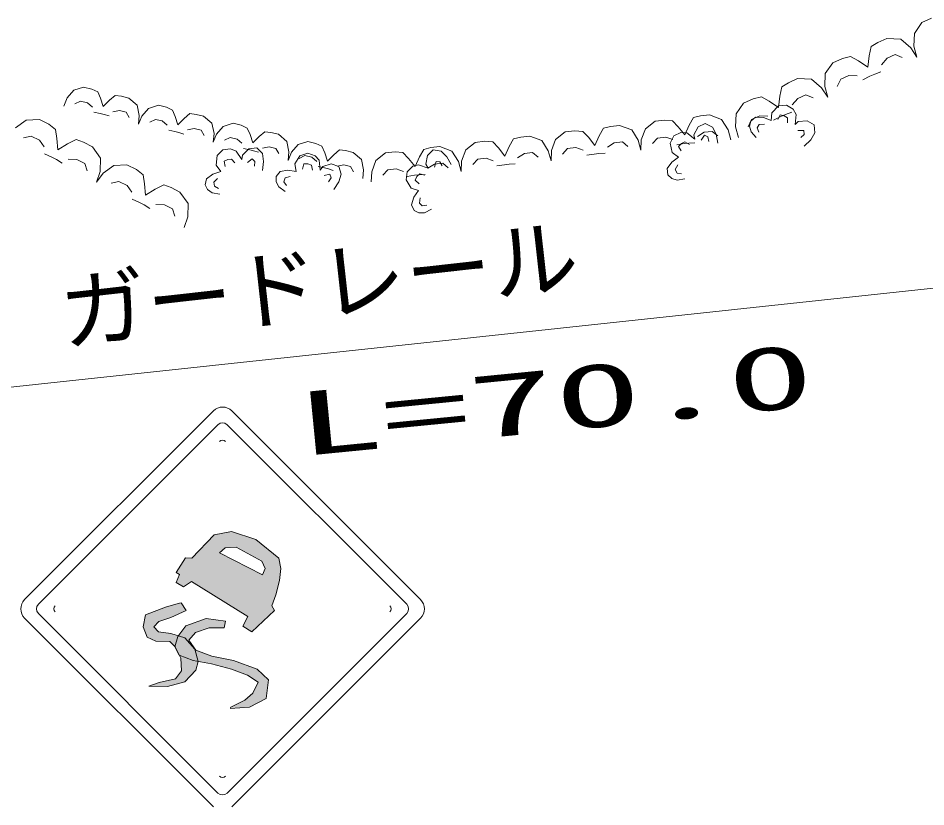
# Model space of a CAD drawing. Units: millimetres, scale not verified. Extents: x 61922 to 701922, y 6976 to 366976.
# Drawn here: x 463374 to 484284, y 302178 to 320347 of the extents above; entities that cross this region are included whole.
import ezdxf
from ezdxf.enums import TextEntityAlignment as Align

# ---------------------------------------------------------------- set-up
doc = ezdxf.new("R2010")
doc.units = ezdxf.units.MM
doc.header["$LTSCALE"] = 1000
doc.layers.add('S-BGD', color=1, linetype='Continuous', lineweight=13)
doc.layers.add('S-BGD-HTXT', color=6, linetype='Continuous', lineweight=13)
doc.styles.add('ＭＳ ゴシック', font='')
doc.styles.get('ＭＳ ゴシック').set_extended_font_data('MS Gothic')

msp = doc.modelspace()

# ---------------------------------------------------------------- hatches: boundary and pattern name
at = {"layer": 'S-BGD'}
for points in [[(468754, 306209), (468547, 306338), (468668, 306563), (467364, 307366), (467183, 307245), (467010, 307348), (467088, 307530), (467010, 307579), (467226, 307918), (467373, 307910), (467891, 308445), (468012, 308031), (469005, 307521), (469065, 307668), (468988, 307841), (468392, 308160), (468141, 308143), (468012, 308031), (467891, 308445), (468288, 308523), (468849, 308333), (469376, 307910), (469428, 307668), (469393, 307392), (469307, 307064), (469221, 306805), (469281, 306701)], [(468261, 304445), (468702, 304474), (469090, 304672), (469142, 305105), (468878, 305347), (468335, 305546), (467836, 305648), (467440, 305810), (467308, 306015), (467462, 306191), (467770, 306301), (468122, 306301), (468151, 306455), (467704, 306514), (467234, 306345), (467051, 306103), (466889, 306169), (466603, 306213), (466500, 306323), (466618, 306448), (466889, 306543), (467242, 306698), (467131, 306874), (466765, 306778), (466310, 306602), (466251, 306323), (466346, 306089), (466544, 305993), (466867, 305986), (466992, 305861), (467080, 305670), (467124, 305604), (467139, 305311), (466999, 305127), (466625, 305039), (466383, 304959), (466816, 304951), (467212, 305061), (467469, 305325), (467520, 305524), (467828, 305472), (468291, 305347), (468658, 305215), (468900, 305047), (468782, 304797), (468599, 304636), (468261, 304467)]]:
    msp.add_hatch(color=256, dxfattribs=at).paths.add_polyline_path(points)

# ---------------------------------------------------------------- linework, layer by layer
for p, q in [((484194, 320247), (484415, 320347)), ((484023, 319997), (484194, 320247)), ((484008, 319700), (484023, 319997)), ((483022, 319693), (483177, 319788)), ((483177, 319788), (483382, 319881)), ((483382, 319881), (483705, 319866)), ((483705, 319866), (483936, 319667)), ((482975, 319481), (483022, 319693)), ((483574, 319510), (483390, 319426)), ((483741, 319443), (483574, 319510)), ((483936, 319667), (484077, 319452)), ((484077, 319452), (484008, 319700)), ((481968, 319069), (482139, 319319)), ((482139, 319319), (482360, 319419)), ((482360, 319419), (482551, 319462)), ((482551, 319462), (482731, 319364)), ((482731, 319364), (482945, 319219)), ((482945, 319219), (482975, 319481)), ((483390, 319426), (483260, 319275)), ((483248, 319109), (483105, 319057)), ((481122, 318860), (481327, 318953)), ((481327, 318953), (481650, 318938)), ((481650, 318938), (481882, 318739)), ((481953, 318772), (481968, 319069)), ((482323, 318939), (482244, 318773)), ((482513, 319025), (482323, 318939)), ((482702, 319017), (482513, 319025)), ((482997, 319008), (482830, 318926)), ((483105, 319057), (482997, 319008)), ((464502, 318509), (464654, 318686)), ((464654, 318686), (464881, 318759)), ((464881, 318759), (465067, 318714)), ((465067, 318714), (465206, 318648)), ((480921, 318553), (480967, 318765)), ((480967, 318765), (481122, 318860)), ((481882, 318739), (482022, 318524)), ((482022, 318524), (481953, 318772)), ((464425, 318323), (464502, 318509)), ((465206, 318648), (465270, 318501)), ((465270, 318501), (465333, 318308)), ((465478, 318455), (465609, 318564)), ((465609, 318564), (465751, 318548)), ((465751, 318548), (465923, 318506)), ((465923, 318506), (466116, 318341)), ((480084, 318392), (480305, 318491)), ((480305, 318491), (480496, 318534)), ((480496, 318534), (480676, 318436)), ((480890, 318292), (480921, 318553)), ((481335, 318499), (481205, 318347)), ((481520, 318582), (481335, 318499)), ((481686, 318515), (481520, 318582)), ((464812, 318434), (464682, 318370)), ((464971, 318395), (464812, 318434)), ((465085, 318299), (464971, 318395)), ((465333, 318308), (465478, 318455)), ((466116, 318341), (466164, 318106)), ((466224, 318091), (466376, 318269)), ((466376, 318269), (466604, 318341)), ((466604, 318341), (466789, 318296)), ((466789, 318296), (466928, 318231)), ((479913, 318141), (480084, 318392)), ((480676, 318436), (480890, 318292)), ((480888, 318326), (480733, 318165)), ((481077, 318346), (480888, 318326)), ((481229, 318251), (481077, 318346)), ((481294, 318129), (481229, 318251)), ((465263, 318151), (465120, 318181)), ((465353, 318129), (465263, 318151)), ((465467, 318093), (465353, 318129)), ((465708, 318221), (465555, 318190)), ((465863, 318183), (465708, 318221)), ((465934, 318061), (465863, 318183)), ((466164, 318106), (466147, 317905)), ((466147, 317905), (466224, 318091)), ((466928, 318231), (466992, 318083)), ((466992, 318083), (467055, 317890)), ((467200, 318037), (467331, 318147)), ((467331, 318147), (467473, 318130)), ((467473, 318130), (467646, 318089)), ((467646, 318089), (467838, 317924)), ((478828, 317880), (478928, 318055)), ((478928, 318055), (479091, 318095)), ((479091, 318095), (479298, 318119)), ((479298, 318119), (479578, 318016)), ((479899, 317844), (479913, 318141)), ((480362, 318067), (480250, 317976)), ((480459, 318097), (480269, 318011)), ((480540, 318058), (480362, 318067)), ((480647, 318089), (480459, 318097)), ((480721, 317987), (480540, 318058)), ((480733, 318165), (480721, 317987)), ((480942, 318080), (480775, 317998)), ((480931, 318121), (480876, 318010)), ((481022, 318100), (480931, 318121)), ((481050, 318129), (480942, 318080)), ((481096, 318053), (481022, 318100)), ((481194, 318181), (481050, 318129)), ((481100, 317933), (481096, 318053)), ((481273, 317895), (481294, 318129)), ((463313, 317819), (463557, 317994)), ((463557, 317994), (463862, 318015)), ((463862, 318015), (464079, 317903)), ((464079, 317903), (464233, 317779)), ((466534, 318016), (466404, 317952)), ((466693, 317978), (466534, 318016)), ((466807, 317882), (466693, 317978)), ((467055, 317890), (467200, 318037)), ((467838, 317924), (467886, 317689)), ((467946, 317674), (468099, 317851)), ((468099, 317851), (468326, 317924)), ((468326, 317924), (468511, 317879)), ((468511, 317879), (468650, 317813)), ((476857, 317811), (477021, 317851)), ((477021, 317851), (477228, 317876)), ((477228, 317876), (477507, 317772)), ((477824, 317799), (478045, 317972)), ((478045, 317972), (478268, 317998)), ((478268, 317998), (478448, 317983)), ((478448, 317983), (478580, 317846)), ((478580, 317846), (478728, 317659)), ((478728, 317659), (478828, 317880)), ((479035, 317841), (478939, 317661)), ((479202, 317923), (479035, 317841)), ((479366, 317839), (479202, 317923)), ((479451, 317674), (479366, 317839)), ((479578, 318016), (479727, 317776)), ((479967, 317597), (479899, 317844)), ((480269, 318011), (480189, 317845)), ((480250, 317976), (480223, 317856)), ((480223, 317856), (480256, 317729)), ((480444, 317899), (480395, 317817)), ((480564, 317906), (480444, 317899)), ((481346, 317967), (481273, 317895)), ((481550, 317983), (481346, 317967)), ((481709, 317887), (481550, 317983)), ((481725, 317702), (481709, 317887)), ((463677, 317631), (463496, 317591)), ((463863, 317535), (463677, 317631)), ((464233, 317779), (464268, 317575)), ((466985, 317734), (466842, 317764)), ((467076, 317712), (466985, 317734)), ((467190, 317675), (467076, 317712)), ((467431, 317803), (467277, 317772)), ((467586, 317766), (467431, 317803)), ((467656, 317644), (467586, 317766)), ((467886, 317689), (467869, 317487)), ((467869, 317487), (467946, 317674)), ((468650, 317813), (468715, 317665)), ((468715, 317665), (468777, 317472)), ((468922, 317620), (469054, 317729)), ((469054, 317729), (469196, 317713)), ((469196, 317713), (469368, 317671)), ((469368, 317671), (469560, 317506)), ((474950, 317608), (475157, 317632)), ((475157, 317632), (475437, 317529)), ((475754, 317555), (475975, 317728)), ((475975, 317728), (476198, 317754)), ((476198, 317754), (476378, 317739)), ((476378, 317739), (476509, 317602)), ((476657, 317415), (476757, 317637)), ((476757, 317637), (476857, 317811)), ((477507, 317772), (477656, 317533)), ((477729, 317541), (477824, 317799)), ((478475, 317637), (478390, 317467)), ((478637, 317714), (478475, 317637)), ((478775, 317703), (478637, 317714)), ((478960, 317560), (478775, 317703)), ((478939, 317661), (478960, 317560)), ((479177, 317717), (479021, 317620)), ((479181, 317653), (479106, 317536)), ((479364, 317739), (479177, 317717)), ((479263, 317613), (479181, 317653)), ((479492, 317633), (479364, 317739)), ((479491, 317470), (479451, 317674)), ((479727, 317776), (479790, 317547)), ((480256, 317729), (480376, 317595)), ((480395, 317817), (480435, 317720)), ((481469, 317759), (481331, 317759)), ((481401, 317594), (481480, 317669)), ((481480, 317669), (481469, 317759)), ((481632, 317542), (481725, 317702)), ((463976, 317381), (463863, 317535)), ((464268, 317575), (464287, 317316)), ((464287, 317316), (464513, 317455)), ((464513, 317455), (464710, 317551)), ((464710, 317551), (464881, 317488)), ((464881, 317488), (465083, 317383)), ((468256, 317599), (468127, 317534)), ((468416, 317560), (468256, 317599)), ((468529, 317464), (468416, 317560)), ((468777, 317472), (468922, 317620)), ((469560, 317506), (469608, 317271)), ((469669, 317256), (469821, 317434)), ((469821, 317434), (470048, 317506)), ((470048, 317506), (470233, 317461)), ((470233, 317461), (470373, 317396)), ((473684, 317312), (473905, 317485)), ((473905, 317485), (474127, 317511)), ((474127, 317511), (474308, 317495)), ((474308, 317495), (474439, 317359)), ((474687, 317393), (474787, 317568)), ((474787, 317568), (474950, 317608)), ((475437, 317529), (475586, 317289)), ((475659, 317298), (475754, 317555)), ((476509, 317602), (476657, 317415)), ((477107, 317473), (476951, 317376)), ((477293, 317495), (477107, 317473)), ((477421, 317389), (477293, 317495)), ((477656, 317533), (477720, 317304)), ((477720, 317304), (477729, 317541)), ((478101, 317585), (477985, 317461)), ((478293, 317607), (478101, 317585)), ((478457, 317548), (478293, 317607)), ((478390, 317467), (478443, 317250)), ((478715, 317458), (478544, 317432)), ((478653, 317459), (478587, 317393)), ((478732, 317497), (478653, 317459)), ((478823, 317470), (478715, 317458)), ((478836, 317436), (478732, 317497)), ((478964, 317477), (478823, 317470)), ((479284, 317507), (479263, 317613)), ((481481, 317399), (481632, 317542)), ((464153, 317142), (463984, 317223)), ((465083, 317383), (465273, 317119)), ((468090, 317317), (467956, 317183)), ((468268, 317339), (468090, 317317)), ((468395, 317285), (468268, 317339)), ((468526, 317090), (468395, 317285)), ((468685, 317333), (468538, 317193)), ((468708, 317316), (468564, 317346)), ((468870, 317359), (468685, 317333)), ((468798, 317294), (468708, 317316)), ((468912, 317257), (468798, 317294)), ((468999, 317226), (468870, 317359)), ((469027, 317043), (468999, 317226)), ((469153, 317386), (469000, 317355)), ((469308, 317348), (469153, 317386)), ((469379, 317226), (469308, 317348)), ((469608, 317271), (469592, 317070)), ((469592, 317070), (469669, 317256)), ((470045, 317239), (469865, 317179)), ((470214, 317179), (470045, 317239)), ((470373, 317396), (470437, 317248)), ((470437, 317248), (470500, 317055)), ((470645, 317202), (470776, 317312)), ((470776, 317312), (470918, 317295)), ((470918, 317295), (471090, 317254)), ((471090, 317254), (471283, 317088)), ((471614, 317068), (471835, 317241)), ((471835, 317241), (472057, 317267)), ((472057, 317267), (472237, 317252)), ((472237, 317252), (472369, 317115)), ((472617, 317150), (472717, 317324)), ((472717, 317324), (472880, 317364)), ((472934, 317312), (472802, 317181)), ((472880, 317364), (473087, 317389)), ((473117, 317283), (472934, 317312)), ((473087, 317389), (473367, 317285)), ((473250, 317154), (473117, 317283)), ((473367, 317285), (473516, 317045)), ((473588, 317054), (473684, 317312)), ((474439, 317359), (474587, 317171)), ((474587, 317171), (474687, 317393)), ((475037, 317230), (474880, 317132)), ((475223, 317252), (475037, 317230)), ((475351, 317146), (475223, 317252)), ((475586, 317289), (475650, 317060)), ((475650, 317060), (475659, 317298)), ((476031, 317341), (475915, 317217)), ((476223, 317364), (476031, 317341)), ((476387, 317305), (476223, 317364)), ((476644, 317214), (476474, 317189)), ((476753, 317227), (476644, 317214)), ((476894, 317233), (476753, 317227)), ((478443, 317250), (478587, 317144)), ((478587, 317393), (478650, 317287)), ((464259, 317087), (464153, 317142)), ((464390, 317007), (464259, 317087)), ((464729, 317094), (464528, 317101)), ((464910, 317000), (464729, 317094)), ((464961, 316826), (464910, 317000)), ((465273, 317119), (465261, 316812)), ((467956, 317183), (467937, 316960)), ((468202, 317092), (468118, 317050)), ((468118, 317050), (468145, 316929)), ((468289, 317102), (468202, 317092)), ((468368, 317011), (468289, 317102)), ((468538, 317193), (468526, 317090)), ((468764, 317109), (468657, 317022)), ((468829, 317045), (468764, 317109)), ((468816, 316938), (468829, 317045)), ((469000, 316837), (469027, 317043)), ((469865, 317179), (469749, 316988)), ((469979, 317181), (469849, 317117)), ((470138, 317143), (469979, 317181)), ((470251, 317047), (470138, 317143)), ((470304, 317074), (470214, 317179)), ((470334, 316842), (470304, 317074)), ((470500, 317055), (470645, 317202)), ((471283, 317088), (471331, 316853)), ((471518, 316810), (471614, 317068)), ((472369, 317115), (472517, 316928)), ((472517, 316928), (472617, 317150)), ((472802, 317181), (472768, 316980)), ((473000, 317048), (472966, 316914)), ((473153, 317008), (472967, 316986)), ((473090, 317037), (473000, 317048)), ((473144, 316943), (473090, 317037)), ((473281, 316902), (473153, 317008)), ((473352, 316973), (473250, 317154)), ((473516, 317045), (473579, 316817)), ((473579, 316817), (473588, 317054)), ((473961, 317098), (473844, 316974)), ((474152, 317120), (473961, 317098)), ((474317, 317061), (474152, 317120)), ((478430, 317030), (478327, 316884)), ((478587, 317144), (478430, 317030)), ((465261, 316812), (465179, 316567)), ((465332, 316775), (465575, 316950)), ((465575, 316950), (465880, 316971)), ((465880, 316971), (466097, 316859)), ((466097, 316859), (466251, 316735)), ((468040, 316814), (467855, 316755)), ((467937, 316960), (468040, 316814)), ((469408, 316812), (469318, 316699)), ((469584, 316842), (469408, 316812)), ((469775, 316812), (469584, 316842)), ((469749, 316988), (469775, 316812)), ((469951, 316988), (469921, 316868)), ((470045, 316988), (469951, 316988)), ((470128, 316958), (470045, 316988)), ((470158, 316842), (470128, 316958)), ((470430, 316899), (470287, 316929)), ((470390, 316928), (470334, 316842)), ((470585, 316988), (470390, 316928)), ((470520, 316877), (470430, 316899)), ((470634, 316840), (470520, 316877)), ((470761, 316928), (470585, 316988)), ((470875, 316968), (470722, 316937)), ((470818, 316752), (470761, 316928)), ((471030, 316931), (470875, 316968)), ((471101, 316809), (471030, 316931)), ((471331, 316853), (471314, 316652)), ((471509, 316573), (471518, 316810)), ((471891, 316854), (471774, 316730)), ((472082, 316877), (471891, 316854)), ((472247, 316817), (472082, 316877)), ((472336, 316810), (472309, 316622)), ((472465, 316934), (472336, 316810)), ((472599, 316968), (472465, 316934)), ((472820, 316891), (472599, 316968)), ((472768, 316980), (472820, 316891)), ((472967, 316986), (472810, 316889)), ((474574, 316971), (474404, 316945)), ((474683, 316983), (474574, 316971)), ((474824, 316989), (474683, 316983)), ((478327, 316884), (478343, 316741)), ((478571, 316969), (478512, 316863)), ((478512, 316863), (478555, 316778)), ((465179, 316567), (465332, 316775)), ((465695, 316587), (465514, 316547)), ((465881, 316491), (465695, 316587)), ((466251, 316735), (466286, 316531)), ((467711, 316649), (467681, 316508)), ((467855, 316755), (467711, 316649)), ((467969, 316653), (467880, 316570)), ((469318, 316699), (469318, 316575)), ((469524, 316665), (469494, 316575)), ((469640, 316699), (469524, 316665)), ((470555, 316752), (470420, 316722)), ((470525, 316575), (470585, 316665)), ((470585, 316665), (470555, 316752)), ((470761, 316575), (470818, 316752)), ((472309, 316622), (472428, 316433)), ((472504, 316727), (472334, 316702)), ((472613, 316740), (472504, 316727)), ((472560, 316698), (472518, 316614)), ((472518, 316614), (472612, 316534)), ((472624, 316758), (472560, 316698)), ((472753, 316746), (472613, 316740)), ((472741, 316733), (472624, 316758)), ((478343, 316741), (478430, 316653)), ((478430, 316653), (478555, 316614)), ((478555, 316778), (478658, 316759)), ((478555, 316614), (478732, 316643)), ((465994, 316337), (465881, 316491)), ((466286, 316531), (466305, 316272)), ((466305, 316272), (466531, 316411)), ((466531, 316411), (466728, 316507)), ((466728, 316507), (466900, 316444)), ((466900, 316444), (467101, 316340)), ((467681, 316508), (467736, 316398)), ((467736, 316398), (467842, 316321)), ((467880, 316570), (467894, 316477)), ((467894, 316477), (467986, 316426)), ((469318, 316575), (469378, 316459)), ((469378, 316459), (469524, 316354)), ((469494, 316575), (469554, 316489)), ((470645, 316403), (470761, 316575)), ((472428, 316433), (472597, 316378)), ((472597, 316378), (472485, 316220)), ((466171, 316098), (466002, 316179)), ((467101, 316340), (467291, 316075)), ((467842, 316321), (468019, 316292)), ((472485, 316220), (472433, 316049)), ((472637, 316207), (472616, 316087)), ((466277, 316043), (466171, 316098)), ((466408, 315963), (466277, 316043)), ((466747, 316050), (466546, 316058)), ((466928, 315956), (466747, 316050)), ((466979, 315782), (466928, 315956)), ((467291, 316075), (467279, 315768)), ((472433, 316049), (472493, 315918)), ((472616, 316087), (472683, 316020)), ((472683, 316020), (472787, 316035)), ((467279, 315768), (467197, 315523)), ((472493, 315918), (472604, 315863)), ((472604, 315863), (472735, 315864)), ((472735, 315864), (472894, 315948)), ((467870, 311300), (463521, 306951)), ((468294, 311300), (472643, 306951)), ((463840, 306845), (467976, 310982)), ((468188, 310982), (472325, 306845)), ((467373, 307910), (467891, 308445)), ((467891, 308445), (468288, 308523)), ((468288, 308523), (468849, 308333)), ((468849, 308333), (469376, 307910)), ((468012, 308031), (468141, 308143)), ((469005, 307521), (468012, 308031)), ((468141, 308143), (468392, 308160)), ((468392, 308160), (468988, 307841)), ((467010, 307579), (467226, 307918)), ((467226, 307918), (467373, 307910)), ((468988, 307841), (469065, 307668)), ((469376, 307910), (469428, 307668)), ((469065, 307668), (469005, 307521)), ((469428, 307668), (469393, 307392)), ((467088, 307530), (467010, 307579)), ((467011, 307349), (467088, 307530)), ((469393, 307392), (469307, 307064)), ((467183, 307245), (467011, 307349)), ((467364, 307366), (467183, 307245)), ((468668, 306563), (467364, 307366)), ((469307, 307064), (469221, 306805)), ((466765, 306778), (466310, 306602)), ((467117, 306881), (466765, 306778)), ((467242, 306698), (467131, 306874)), ((469221, 306805), (469281, 306701)), ((467976, 302496), (463840, 306633)), ((466310, 306602), (466251, 306323)), ((466618, 306448), (466889, 306543)), ((466889, 306543), (467242, 306698)), ((472325, 306633), (468188, 302496)), ((468547, 306338), (468668, 306563)), ((469281, 306701), (468754, 306209)), ((463521, 306527), (467870, 302178)), ((466500, 306323), (466618, 306448)), ((467234, 306345), (467051, 306103)), ((467704, 306514), (467234, 306345)), ((468151, 306455), (467704, 306514)), ((468122, 306301), (468151, 306455)), ((472643, 306527), (468294, 302178)), ((468754, 306209), (468547, 306338)), ((466251, 306323), (466346, 306089)), ((466603, 306213), (466500, 306323)), ((466889, 306169), (466603, 306213)), ((467212, 306074), (466889, 306169)), ((467308, 306015), (467462, 306191)), ((467462, 306191), (467770, 306301)), ((467770, 306301), (468122, 306301)), ((466346, 306089), (466544, 305993)), ((466544, 305993), (466867, 305986)), ((466867, 305986), (466992, 305861)), ((467051, 306103), (466985, 305861)), ((467440, 305810), (467212, 306074)), ((467469, 305788), (467308, 306015)), ((466985, 305861), (467080, 305670)), ((466992, 305861), (467124, 305604)), ((467520, 305524), (467440, 305810)), ((467836, 305648), (467469, 305788)), ((467080, 305670), (467403, 305553)), ((467124, 305604), (467139, 305311)), ((467403, 305553), (467828, 305472)), ((467469, 305325), (467520, 305524)), ((468335, 305546), (467836, 305648)), ((468878, 305347), (468335, 305546)), ((467139, 305311), (466999, 305127)), ((467212, 305061), (467469, 305325)), ((467828, 305472), (468291, 305347)), ((468291, 305347), (468658, 305215)), ((469142, 305105), (468878, 305347)), ((466999, 305127), (466625, 305039)), ((468658, 305215), (468900, 305047)), ((469090, 304672), (469142, 305105)), ((466625, 305039), (466383, 304959)), ((466383, 304959), (466816, 304951)), ((466816, 304951), (467212, 305061)), ((468900, 305047), (468782, 304797)), ((468782, 304797), (468599, 304636)), ((468702, 304474), (469090, 304672)), ((468599, 304636), (468261, 304467)), ((468261, 304445), (468702, 304474))]:
    msp.add_line(p, q, dxfattribs=at)
for centre, radius, start, end in [((468082, 311088), 300, 45, 135), ((468082, 310876), 150, 45, 135), ((468082, 310522), 100, 45, 135), ((463734, 306739), 300, 135, 225), ((463946, 306739), 150, 135, 225), ((464299, 306739), 100, 135, 225), ((471865, 306739), 100, 315, 45), ((472219, 306739), 150, 315, 45), ((472431, 306739), 300, 315, 45), ((468082, 302956), 100, 225, 315), ((468082, 302602), 150, 225, 315)]:
    msp.add_arc(centre, radius, start, end, dxfattribs=at)
at = {"layer": 'S-BGD-HTXT'}
msp.add_line((439272, 309280), (506864, 316529), dxfattribs=at)

# ---------------------------------------------------------------- texts
at = {"layer": 'S-BGD-HTXT', "style": 'ＭＳ ゴシック'}
msp.add_text('ガードレール', height=1466, rotation=6.4, dxfattribs=at).set_placement((464472, 312389), align=Align.BOTTOM_LEFT)
at = {"layer": 'S-BGD-HTXT', "style": 'ＭＳ ゴシック', "width": 2}
msp.add_text('L=70.0', height=1466, rotation=5.6, dxfattribs=at).set_placement((469893, 309814), align=Align.BOTTOM_LEFT)

doc.saveas('drawing.dxf')
